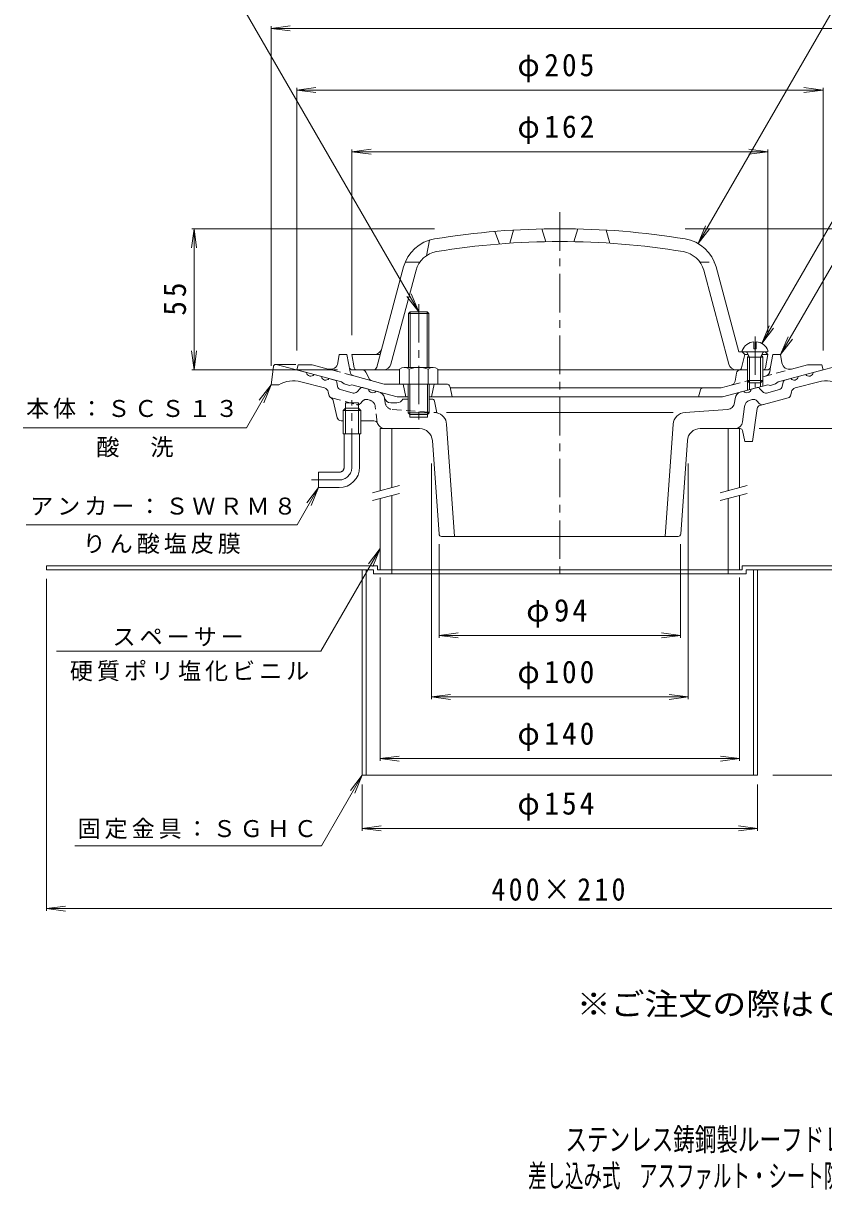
# Model space of a CAD drawing. Units: millimetres, scale not verified. Extents: x -274 to 225, y -347 to 360.
# Drawn here: x -246.4 to 65.3, y -346.6 to 107.7 of the extents above; entities that cross this region are included whole.
import ezdxf
from ezdxf.enums import TextEntityAlignment as Align

# ---------------------------------------------------------------- set-up
doc = ezdxf.new("R2010")
doc.units = ezdxf.units.MM
doc.header["$LTSCALE"] = 3
doc.linetypes.add('CHAIN1', pattern=[8, 5, -1, 1, -1])
doc.linetypes.add('DASHED1', pattern=[1.8, 1.2, -0.6])
for name, color, linetype, lineweight in [('0-0_通り芯', 3, 'Continuous', 9), ('0-1_躯体', 2, 'Continuous', 9), ('0-2_仕上', 6, 'Continuous', 9), ('0-3_建具', 4, 'Continuous', 9), ('0-4_その他', 7, 'Continuous', 9), ('0-5_寸法', 7, 'Continuous', 9), ('0-A', 2, 'Continuous', 9)]:
    doc.layers.add(name, color=color, linetype=linetype, lineweight=lineweight)
doc.layers.add('F-4_F-4ﾚｲﾔ', color=3, linetype='Continuous')
doc.layers.add('F-5_F-5ﾚｲﾔ', color=2, linetype='Continuous')
doc.styles.add('ＭＳ ゴシック', font='')
doc.styles.get('ＭＳ ゴシック').set_extended_font_data('MS Gothic')

msp = doc.modelspace()

# ---------------------------------------------------------------- linework, layer by layer
at = {"layer": '0-0_通り芯', "linetype": 'CHAIN1'}
for p, q in [((-37.425, 34.096), (-37.425, -108.566)), ((-118.425, -65.164), (-118.425, -39.131)), ((-134.205, -70.164), (-123.425, -70.164))]:
    msp.add_line(p, q, dxfattribs=at)
at = {"layer": '0-0_通り芯'}
for p, q in [((-149.035, -26.04), (-149.925, -33.164)), ((-140.258, -25.164), (-148.043, -25.164)), ((-147.925, -25.164), (-136.07, -28.34)), ((73.075, -25.164), (61.219, -28.34)), ((-133.172, -29.117), (-130.274, -29.893)), ((-125.075, -31.286), (-127.376, -30.67)), ((50.225, -31.286), (52.526, -30.67)), ((58.321, -29.117), (55.423, -29.893)), ((-149.925, -33.164), (-146.925, -33.164)), ((-129.096, -34.35), (-138.283, -31.888)), ((-127.415, -37.048), (-127.654, -35.881)), ((-124.355, -32.052), (-123.992, -33.824)), ((-122.911, -34.972), (-117.94, -36.304)), ((-115.229, -34.497), (-116.429, -35.85)), ((-111.921, -34.811), (-114.222, -34.194)), ((-109.024, -35.587), (-107.88, -35.894)), ((33.029, -35.894), (34.173, -35.587)), ((37.071, -34.811), (39.372, -34.194)), ((40.379, -34.497), (41.579, -35.85)), ((48.06, -34.972), (43.089, -36.304)), ((49.504, -32.052), (49.141, -33.824)), ((52.564, -37.048), (52.803, -35.881)), ((54.245, -34.35), (63.433, -31.888)), ((-125.775, -39.196), (-124.136, -45.913)), ((-120.975, -52.164), (-120.975, -40.164)), ((-120.975, -40.164), (-115.875, -40.164)), ((-115.875, -52.164), (-115.875, -40.164)), ((-100.925, -40.164), (-103.273, -40.164)), ((-96.502, -38.664), (-98.634, -38.664)), ((-87.248, -38.664), (-88.349, -38.664)), ((-86.267, -39.471), (-85.381, -43.979)), ((30.625, -40.077), (30.828, -38.426)), ((36.671, -39.059), (37.422, -38.858)), ((40.226, -40.354), (39.436, -39.463)), ((40.529, -41.131), (51.483, -38.196)), ((-115.875, -42.164), (-114.975, -43.064)), ((-114.975, -43.064), (-114.975, -52.164)), ((-95.825, -44.664), (-95.825, -45.664)), ((-89.025, -44.664), (-89.025, -45.664)), ((6.679, -43.861), (-81.529, -43.861)), ((11.317, -43.861), (27.857, -42.704)), ((33.74, -47.529), (34.469, -41.591)), ((-121.875, -47.164), (-122.657, -47.164)), ((-109.857, -47.164), (-114.975, -47.164)), ((-89.025, -45.664), (-95.825, -45.664)), ((-81.529, -48.492), (-78.41, -92.164)), ((6.679, -48.492), (3.559, -92.164)), ((-121.875, -52.164), (-114.975, -52.164)), ((-121.425, -65.164), (-121.425, -52.164)), ((-115.425, -65.164), (-115.425, -52.164)), ((-105.613, -50.164), (-92.081, -50.164)), ((32.755, -50.164), (17.23, -50.164)), ((33.735, -50.967), (34.575, -55.164)), ((-84.492, -91.235), (-87.094, -54.807)), ((9.641, -91.235), (12.243, -54.807)), ((-131.425, -73.164), (-131.425, -67.164)), ((-123.425, -67.164), (-131.425, -67.164)), ((-123.425, -73.164), (-131.425, -73.164)), ((8.644, -92.164), (-83.494, -92.164))]:
    msp.add_line(p, q, dxfattribs=at)
at = {"layer": '0-0_通り芯', "linetype": 'DASHED1'}
for p, q in [((-126.334, -38.196), (-116.587, -40.807)), ((-115.077, -40.354), (-114.287, -39.463)), ((-111.521, -39.059), (-112.273, -38.858)), ((-105.476, -40.077), (-105.679, -38.426)), ((-108.54, -47.947), (-109.32, -41.591)), ((-102.708, -42.704), (-85.376, -43.916))]:
    msp.add_line(p, q, dxfattribs=at)
at = {"layer": '0-0_通り芯'}
for points in [[(-115.875, -42.164), (-120.975, -42.164), (-121.875, -43.064)], [(-121.875, -52.164), (-121.875, -43.064), (-114.975, -43.064)], [(39.433, -42.364), (37.575, -55.164), (34.575, -55.164)]]:
    msp.add_lwpolyline(points, dxfattribs=at)
for centre, radius, start, end in [((-148.043, -26.164), 1, 90, 172.87468), ((-141.13, -42.513), 11, 74.99997, 121.79021), ((-134.459, -28.125), 1.625, 187.61929, 322.3797), ((-128.663, -29.678), 1.625, 187.62059, 322.37891), ((-125.334, -32.252), 1, 11.56642, 75.00078), ((50.484, -32.252), 1, 104.99922, 168.43358), ((53.813, -29.678), 1.625, 217.62109, 352.37941), ((59.608, -28.125), 1.625, 217.6203, 352.38071), ((66.28, -42.513), 11, 58.20979, 105.00003), ((-129.613, -36.282), 2, 11.56621, 75.0005), ((-122.522, -33.523), 1.5, 191.5649, 254.99991), ((-117.552, -34.855), 1.5, 254.99991, 318.43558), ((-114.481, -35.16), 1, 75.00023, 138.43498), ((-110.311, -34.595), 1.625, 187.62059, 322.38074), ((-108.656, -38.791), 3, 11.83267, 74.99953), ((33.806, -38.791), 3, 104.99959, 173.00027), ((35.46, -34.595), 1.625, 217.61926, 352.37941), ((39.63, -35.16), 1, 41.56502, 104.99977), ((42.701, -34.855), 1.5, 221.56442, 285.00009), ((47.672, -33.523), 1.5, 285.00009, 348.4351), ((54.763, -36.282), 2, 104.9995, 168.43379), ((-125.945, -36.747), 1.5, 191.562, 255.0002), ((-127.254, -39.445), 1.5, 9.57385, 65.77805), ((-103.273, -37.664), 2.5, 191.83286, 270), ((-100.925, -37.664), 2.5, 270, 336.42221), ((-87.248, -39.664), 1, 11.11934, 90), ((27.648, -39.712), 3, 274.00002, 352.99991), ((37.447, -41.957), 3, 105.00009, 172.99992), ((37.94, -40.79), 2, 41.56493, 105.00024), ((41.349, -39.358), 1.5, 221.56349, 284.99872), ((51.095, -36.747), 1.5, 285.00009, 348.43372), ((-86.517, -48.849), 5, 4.08578, 76.86743), ((11.666, -48.849), 5, 93.99995, 175.91463), ((40.917, -42.58), 1.5, 105.00047, 171.74004), ((-122.657, -45.664), 1.5, 189.57259, 270), ((-109.857, -48.664), 1.5, 17.72678, 90), ((-105.613, -47.164), 3, 200.33293, 270), ((30.763, -47.164), 3, 270, 352.99992), ((-92.081, -55.164), 5, 4.08559, 90), ((17.23, -55.164), 5, 90, 175.91441), ((32.755, -51.164), 1, 11.30954, 90), ((-123.425, -65.164), 8, 270, 0), ((-123.425, -65.164), 2, 270, 0), ((-83.494, -91.164), 1, 184.08383, 270), ((8.644, -91.164), 1, 270, 355.91617)]:
    msp.add_arc(centre, radius, start, end, dxfattribs=at)
at = {"layer": '0-0_通り芯', "linetype": 'DASHED1'}
for centre, radius, start, end in [((-116.199, -39.358), 1.5, 255.00128, 318.43651), ((-112.79, -40.79), 2, 74.99976, 138.43507), ((-112.298, -41.957), 3, 7.00008, 74.99991), ((-108.656, -38.791), 3, 6.99973, 11.83266), ((-102.498, -39.712), 3, 187.00009, 265.99998)]:
    msp.add_arc(centre, radius, start, end, dxfattribs=at)
at = {"layer": '0-0_通り芯', "linetype": 'CHAIN1'}
for radius in [5, 2]:
    msp.add_arc((-123.425, -65.164), radius, 270, 0, dxfattribs=at)
at = {"layer": '0-1_躯体', "color": 4, "linetype": 'CHAIN1'}
msp.add_line((-92.425, -1.664), (-92.425, -47.664), dxfattribs=at)
at = {"layer": '0-1_躯体', "color": 4}
for p, q in [((-96.425, -5.34), (-95.749, -4.664)), ((-96.425, -26.307), (-96.425, -5.34)), ((-88.425, -5.34), (-96.425, -5.34)), ((-95.749, -26.307), (-95.749, -4.664)), ((-95.749, -4.664), (-89.102, -4.664)), ((-89.102, -26.307), (-89.102, -4.664)), ((-89.102, -4.664), (-88.425, -5.34)), ((-88.425, -26.307), (-88.425, -5.34)), ((-99.925, -27.029), (-99.925, -32.807)), ((-98.049, -26.307), (-86.802, -26.307)), ((-96.172, -27.029), (-96.172, -32.807)), ((-88.678, -27.029), (-88.678, -32.807)), ((-84.925, -27.029), (-84.925, -32.807)), ((-96.502, -32.807), (-96.502, -43.987)), ((-95.825, -32.807), (-95.825, -44.664)), ((-89.025, -32.807), (-89.025, -44.664)), ((-88.349, -32.807), (-88.349, -43.987)), ((-96.502, -43.987), (-95.825, -44.664)), ((-88.349, -43.987), (-96.502, -43.987)), ((-95.825, -44.664), (-89.025, -44.664)), ((-89.025, -44.664), (-88.349, -43.987))]:
    msp.add_line(p, q, dxfattribs=at)
at = {"layer": '0-1_躯体'}
for p, q in [((-123.918, -24.526), (-123.425, -21.307)), ((-120.425, -21.307), (-123.425, -21.307)), ((-119.157, -28.073), (-120.425, -21.307)), ((44.68, -26.083), (45.575, -21.307)), ((45.575, -21.307), (48.575, -21.307)), ((49.068, -24.526), (48.575, -21.307)), ((-139.925, -27.307), (-139.425, -25.307)), ((-133.866, -25.307), (-139.425, -25.307)), ((-127.66, -26.97), (-133.866, -25.307)), ((52.81, -26.97), (59.016, -25.307)), ((59.016, -25.307), (64.575, -25.307)), ((65.075, -27.307), (64.575, -25.307)), ((-122.425, -31.996), (-139.925, -27.307)), ((-118.056, -27.307), (-114.354, -27.307)), ((-117.709, -29.636), (-105.876, -32.807)), ((-111.727, -30.715), (-113.011, -28.138)), ((30.797, -31.676), (31.355, -28.544)), ((35.616, -27.307), (32.831, -27.307)), ((35.616, -31.437), (35.616, -35.2)), ((43.205, -27.307), (41.616, -27.307)), ((41.616, -31.437), (41.616, -33.593)), ((47.575, -31.996), (65.075, -27.307)), ((-121.425, -32.782), (-122.425, -31.996)), ((-119.425, -33.318), (-121.425, -32.782)), ((-119.425, -33.318), (-118.425, -33.068)), ((-100.738, -37.807), (-118.425, -33.068)), ((-81.655, -32.807), (-105.876, -32.807)), ((-98.425, -32.807), (-97.425, -37.807)), ((-86.425, -32.807), (-87.425, -37.807)), ((-80.184, -34.013), (-79.425, -37.807)), ((-80.125, -34.307), (25.427, -34.307)), ((17.368, -35.032), (16.575, -37.807)), ((29.346, -33.257), (25.427, -34.307)), ((25.888, -37.807), (43.575, -33.068)), ((36.486, -32.307), (36.486, -34.967)), ((40.746, -32.307), (40.746, -33.826)), ((44.575, -33.318), (43.575, -33.068)), ((44.575, -33.318), (46.575, -32.782)), ((46.575, -32.782), (47.575, -31.996)), ((-96.502, -37.807), (-100.738, -37.807)), ((25.888, -37.807), (-88.349, -37.807))]:
    msp.add_line(p, q, dxfattribs=at)
at = {"layer": '0-1_躯体', "linetype": 'DASHED1'}
for p, q in [((-117.709, -29.636), (-127.66, -26.97)), ((41.616, -29.969), (52.81, -26.97)), ((44.68, -26.083), (44.307, -28.073)), ((29.346, -33.257), (35.616, -31.577))]:
    msp.add_line(p, q, dxfattribs=at)
at = {"layer": '0-1_躯体'}
for centre, radius, start, end in [((-126.884, -24.072), 3, 254.99973, 351.29286), ((-118.056, -25.807), 1.5, 190.61534, 270), ((43.205, -25.807), 1.5, 270, 349.38435), ((52.033, -24.072), 3, 188.70714, 285.00027), ((-117.191, -27.705), 2, 190.61488, 255.0005), ((-114.354, -28.807), 1.5, 26.49033, 90), ((-110.384, -30.046), 1.5, 206.49033, 254.99988), ((28.828, -31.325), 2, 284.9995, 349.91257), ((32.831, -28.807), 1.5, 90, 169.91187), ((-81.655, -34.307), 1.5, 11.31021, 90), ((18.329, -35.307), 1, 90, 164.05402)]:
    msp.add_arc(centre, radius, start, end, dxfattribs=at)
at = {"layer": '0-1_躯体', "color": 4}
for centre, radius, start, end in [((-98.049, -29.107), 2.8, 47.92557, 132.07463), ((-92.425, -36.397), 10.089, 68.19786, 111.80214), ((-86.802, -29.107), 2.8, 47.92572, 132.07428)]:
    msp.add_arc(centre, radius, start, end, dxfattribs=at)
at = {"layer": '0-1_躯体', "linetype": 'DASHED1'}
msp.add_arc((42.341, -27.705), 2, 284.9995, 349.38512, dxfattribs=at)
at = {"layer": '0-2_仕上'}
for p, q in [((-42.925, 22.642), (-44.425, 27.611)), ((-31.925, 22.642), (-30.425, 27.611)), ((-88.249, 23.22), (-89.425, 17.164)), ((-62.8, 26.618), (-60.925, 21.755)), ((-55.425, 27.152), (-56.925, 22.048)), ((-19.425, 27.152), (-17.925, 22.048)), ((-91.951, 14.693), (-97.638, 14.693)), ((-108.744, -26.226), (-98.293, 12.776)), ((-103.261, -25.084), (-93.463, 11.482)), ((28.41, -25.084), (18.612, 11.482)), ((32.307, -20.307), (23.442, 12.776)), ((-107.425, -21.307), (-118.425, -21.307)), ((-118.425, -21.307), (-117.575, -26.486)), ((32.307, -20.307), (42.575, -20.307)), ((33.266, -26.553), (34.601, -21.294)), ((34.565, -21.295), (33.577, -20.307)), ((34.565, -21.307), (35.924, -21.307)), ((41.308, -21.307), (43.575, -21.307)), ((43.575, -21.307), (42.575, -20.307)), ((43.575, -21.307), (42.724, -26.486)), ((-99.925, -27.307), (-116.591, -27.307)), ((35.616, -27.307), (-84.925, -27.307)), ((41.74, -27.307), (41.616, -27.307))]:
    msp.add_line(p, q, dxfattribs=at)
at = {"layer": '0-2_仕上', "linetype": 'DASHED1'}
msp.add_line((17.1, 14.693), (22.787, 14.693), dxfattribs=at)
at = {"layer": '0-2_仕上', "color": 4}
for p, q in [((38.137, -16.329), (38.137, -19.044)), ((39.095, -16.329), (39.095, -19.044)), ((33.616, -19.807), (33.616, -20.307)), ((33.616, -20.307), (43.616, -20.307)), ((36.486, -22.307), (35.434, -20.435)), ((35.616, -22.307), (36.057, -21.543)), ((35.616, -22.307), (41.616, -22.307)), ((39.095, -19.044), (38.137, -19.044)), ((40.746, -22.307), (41.798, -20.435)), ((40.746, -22.307), (40.746, -32.307)), ((41.616, -22.307), (41.175, -21.543)), ((41.616, -22.307), (41.616, -31.437)), ((43.616, -19.807), (43.616, -20.307)), ((40.746, -32.307), (41.616, -31.437)), ((36.486, -32.307), (40.746, -32.307))]:
    msp.add_line(p, q, dxfattribs=at)
at = {"layer": '0-2_仕上', "color": 4, "linetype": 'CHAIN1'}
msp.add_line((38.616, -14.262), (38.616, -33.989), dxfattribs=at)
at = {"layer": '0-2_仕上', "color": 4}
for points in [[(35.616, -22.307), (35.616, -31.437), (41.616, -31.437)], [(36.486, -22.307), (36.486, -32.307), (35.616, -31.437)]]:
    msp.add_lwpolyline(points, dxfattribs=at)
at = {"layer": '0-2_仕上'}
for centre, radius, start, end in [((-37.425, -272.307), 300, 80.63452, 99.36548), ((-83.804, 8.894), 15, 99.36546, 164.99997), ((8.953, 8.894), 15, 15.00003, 80.63454), ((-83.804, 8.894), 10, 99.36548, 165.00003), ((-37.425, -272.307), 295, 80.63451, 99.36549), ((8.953, 8.894), 10, 14.99997, 80.63452), ((-109.727, -18.307), 3, 270, 345.00043), ((-116.591, -26.307), 1, 190.30489, 270), ((-110.184, -25.807), 1.5, 270, 344.99969), ((-106.159, -24.307), 3, 270, 345.00027), ((31.308, -24.307), 3, 194.99973, 270), ((32.297, -26.307), 1, 270, 345.75659), ((41.74, -26.307), 1, 270, 349.69493)]:
    msp.add_arc(centre, radius, start, end, dxfattribs=at)
at = {"layer": '0-2_仕上', "color": 4}
for centre, radius, start, end in [((38.616, -21.629), 5.321, 95.16376, 159.98405), ((38.616, -21.629), 5.321, 20.01595, 84.83395), ((35.216, -20.557), 0.25, 29.32918, 90), ((42.016, -20.557), 0.25, 90, 150.67082)]:
    msp.add_arc(centre, radius, start, end, dxfattribs=at)
at = {"layer": '0-3_建具'}
for p, q in [((-107.425, -50.164), (-107.425, -74.316)), ((-102.925, -50.164), (-107.425, -50.164)), ((-102.925, -50.164), (-102.925, -73.11)), ((28.075, -50.164), (28.075, -74.316)), ((28.075, -50.164), (32.575, -50.164)), ((32.575, -50.164), (32.575, -73.11)), ((-102.925, -76.216), (-102.925, -105.164)), ((32.575, -76.216), (32.575, -105.164)), ((-107.425, -77.422), (-107.425, -105.164)), ((28.075, -77.422), (28.075, -105.164)), ((-108.425, -105.164), (33.575, -105.164))]:
    msp.add_line(p, q, dxfattribs=at)
at = {"layer": '0-3_建具', "color": 7}
for p, q in [((-110.425, -75.12), (-99.925, -72.306)), ((25.075, -75.12), (35.575, -72.306)), ((-110.425, -78.226), (-99.925, -75.412)), ((25.075, -78.226), (35.575, -75.412))]:
    msp.add_line(p, q, dxfattribs=at)
at = {"layer": '0-4_その他'}
for p, q in [((-149.925, 105.693), (-142.489, 106.672)), ((-149.925, -25.664), (-149.925, 106.593)), ((-149.925, 105.693), (-142.489, 104.714)), ((-149.925, 105.693), (75.075, 105.693)), ((-139.925, 81.693), (-132.489, 82.672)), ((-139.925, -19.807), (-139.925, 82.593)), ((65.075, 81.693), (57.639, 82.672)), ((65.075, -19.807), (65.075, 82.593)), ((-139.925, 81.693), (-132.489, 80.714)), ((-139.925, 81.693), (65.075, 81.693)), ((65.075, 81.693), (57.639, 80.714)), ((-118.425, 57.693), (-110.989, 58.672)), ((-118.425, -13.807), (-118.425, 58.593)), ((-118.425, 57.693), (-110.989, 56.714)), ((-118.425, 57.693), (43.575, 57.693)), ((43.575, 57.693), (36.139, 58.672)), ((43.575, 57.693), (36.139, 56.714)), ((43.575, -13.807), (43.575, 58.593)), ((-179.925, 27.693), (-180.904, 20.257)), ((-86.245, 27.693), (-180.825, 27.693)), ((-179.925, 27.693), (-178.946, 20.257)), ((-179.925, -27.307), (-179.925, 27.693)), ((11.394, 27.693), (129.975, 27.693)), ((-179.925, -27.307), (-180.904, -19.871)), ((-179.925, -27.307), (-178.946, -19.871)), ((-124.091, -27.307), (-180.825, -27.307)), ((40.255, -50.164), (105.975, -50.164)), ((-87.425, -63.733), (-87.425, -155.593)), ((12.575, -63.733), (12.575, -155.593)), ((-84.425, -95.193), (-84.425, -131.593)), ((9.575, -95.193), (9.575, -131.593)), ((-237.425, -238.017), (-237.425, -108.651)), ((-107.425, -108.193), (-107.425, -179.593)), ((32.575, -108.193), (32.575, -179.593)), ((-84.425, -130.693), (-76.989, -129.714)), ((-84.425, -130.693), (-76.989, -131.672)), ((-84.425, -130.693), (9.575, -130.693)), ((9.575, -130.693), (2.139, -129.714)), ((9.575, -130.693), (2.139, -131.672)), ((-87.425, -154.693), (-79.989, -153.714)), ((12.575, -154.693), (5.139, -153.714)), ((-87.425, -154.693), (-79.989, -155.672)), ((-87.425, -154.693), (12.575, -154.693)), ((12.575, -154.693), (5.139, -155.672)), ((-107.425, -178.693), (-99.989, -177.714)), ((-107.425, -178.693), (-99.989, -179.672)), ((-107.425, -178.693), (32.575, -178.693)), ((32.575, -178.693), (25.139, -177.714)), ((32.575, -178.693), (25.139, -179.672)), ((129.975, -185.163), (45.526, -185.163)), ((-114.425, -206.802), (-114.425, -188.757)), ((39.575, -206.802), (39.575, -188.757)), ((-114.425, -205.902), (-106.989, -204.923)), ((-114.425, -205.902), (-106.989, -206.881)), ((-114.425, -205.902), (39.575, -205.902)), ((39.575, -205.902), (32.139, -204.923)), ((39.575, -205.902), (32.139, -206.881)), ((-237.425, -237.117), (-229.99, -236.138)), ((-237.425, -237.117), (-229.99, -238.096)), ((-237.425, -237.117), (162.575, -237.117))]:
    msp.add_line(p, q, dxfattribs=at)
at = {"layer": '0-5_寸法'}
for p, q in [((-92.425, -4.664), (-169.996, 129.693)), ((16.453, 21.884), (78.696, 129.693)), ((41.277, -17.02), (105.197, 93.693)), ((48.575, -21.307), (94.185, 57.693)), ((16.453, 21.884), (19.323, 28.813)), ((16.453, 21.884), (21.019, 27.834)), ((-92.425, -4.664), (-96.991, 1.287)), ((-92.425, -4.664), (-95.295, 2.266)), ((41.277, -17.02), (44.147, -10.091)), ((41.277, -17.02), (45.843, -11.07)), ((48.575, -21.307), (51.445, -14.378)), ((48.575, -21.307), (53.14, -15.357)), ((-149.925, -33.164), (-159.532, -49.803)), ((-149.925, -33.164), (-154.491, -39.114)), ((-149.925, -33.164), (-152.795, -40.093)), ((-159.532, -49.803), (-246.42, -49.803)), ((-131.425, -73.164), (-139.797, -87.664)), ((-131.425, -73.164), (-135.991, -79.114)), ((-131.425, -73.164), (-134.295, -80.093)), ((-139.797, -87.664), (-245.317, -87.664)), ((-107.425, -96.913), (-130.519, -136.913)), ((-107.425, -96.913), (-111.991, -102.863)), ((-107.425, -96.913), (-110.295, -103.842)), ((-130.519, -136.913), (-233.519, -136.913)), ((-114.425, -185.163), (-118.991, -191.114)), ((-114.425, -185.163), (-117.295, -192.093))]:
    msp.add_line(p, q, dxfattribs=at)
msp.add_lwpolyline([(-114.425, -185.163), (-130.319, -212.691), (-226.378, -212.691)], dxfattribs=at)
at = {"layer": '0-A'}
for p, q in [((-237.425, -103.564), (-108.425, -103.564)), ((-237.425, -103.564), (-237.425, -105.164)), ((-108.425, -103.564), (-108.425, -105.164)), ((33.575, -103.564), (33.575, -105.164)), ((33.575, -103.564), (162.575, -103.564)), ((-237.425, -105.164), (-110.025, -105.164)), ((-112.825, -105.164), (-112.825, -185.163)), ((-110.025, -105.164), (-110.025, -106.764)), ((-110.025, -106.764), (35.175, -106.764)), ((-102.925, -105.164), (-102.925, -106.764)), ((28.075, -105.164), (28.075, -106.764)), ((35.175, -105.164), (162.575, -105.164)), ((35.175, -105.164), (35.175, -106.764)), ((37.975, -105.164), (37.975, -185.163)), ((39.575, -105.164), (39.575, -185.163))]:
    msp.add_line(p, q, dxfattribs=at)
msp.add_lwpolyline([(-114.425, -105.164), (-114.425, -185.163), (39.575, -185.163)], dxfattribs=at)

# ---------------------------------------------------------------- texts
at = {"layer": '0-4_その他', "color": 2, "char_height": 8.798, "attachment_point": 7, "style": 'ＭＳ ゴシック'}
for s, insert in [('\\T1.21;\\W0.95;φ205', (-53.925, 84.693)), ('\\T1.21;\\W0.95;φ162', (-53.925, 60.693)), ('\\T1.19;φ94', (-50.55, -127.693)), ('\\T1.21;\\W0.95;φ100', (-53.925, -151.693)), ('\\T1.21;\\W0.95;φ140', (-53.925, -175.693)), ('\\T1.21;\\W0.95;φ154', (-53.925, -202.902)), ('\\T1.24;\\W0.9;400×210', (-64.05, -234.117))]:
    msp.add_mtext(s, dxfattribs=dict(at, insert=insert))
at = {"layer": '0-4_その他', "color": 2, "insert": (-182.925, -6.182), "char_height": 8.798, "attachment_point": 7, "rotation": 90, "style": 'ＭＳ ゴシック'}
msp.add_mtext('\\T1.27;\\W0.95;55', dxfattribs=at)
at = {"layer": '0-5_寸法', "char_height": 6.598, "attachment_point": 7, "style": 'ＭＳ ゴシック'}
for s, insert in [('\\T1.17;本体：ＳＣＳ１３', (-245.347, -46.348)), ('\\T1.17;酸\u3000洗', (-217.976, -61.368)), ('\\T1.17;アンカー：ＳＷＲＭ８', (-243.774, -83.972)), ('\\T1.17;りん酸塩皮膜', (-223.307, -98.992)), ('\\T1.17;スペーサー', (-211.673, -134.952)), ('\\T1.17;硬質ポリ塩化ビニル', (-228.299, -148.59)), ('\\T1.17;固定金具：ＳＧＨＣ', (-225.301, -210.015))]:
    msp.add_mtext(s, dxfattribs=dict(at, insert=insert))
at = {"layer": 'F-4_F-4ﾚｲﾔ', "style": 'ＭＳ ゴシック'}
for s, width, p in [('ステンレス鋳鋼製ルーフドレン\u3000たて引き用\u3000デッキプレート打込型', 0.7, (-35.251, -334.064)), ('差し込み式\u3000アスファルト・シート防水用\u3000\u3000ＥＤＳＳＲ－１－１００\u3000Ｃ＝指示', 0.6, (-49.805, -348.209))]:
    msp.add_text(s, height=8.798, dxfattribs=dict(at, width=width)).set_placement(p, align=Align.BOTTOM_LEFT)
at = {"layer": 'F-5_F-5ﾚｲﾔ', "style": 'ＭＳ ゴシック', "width": 1.1}
msp.add_text('※ご注文の際はＣ寸法をご指示ください。', height=8.798, dxfattribs=at).set_placement((-30.854, -281.315), align=Align.BOTTOM_LEFT)

doc.saveas('drawing.dxf')
